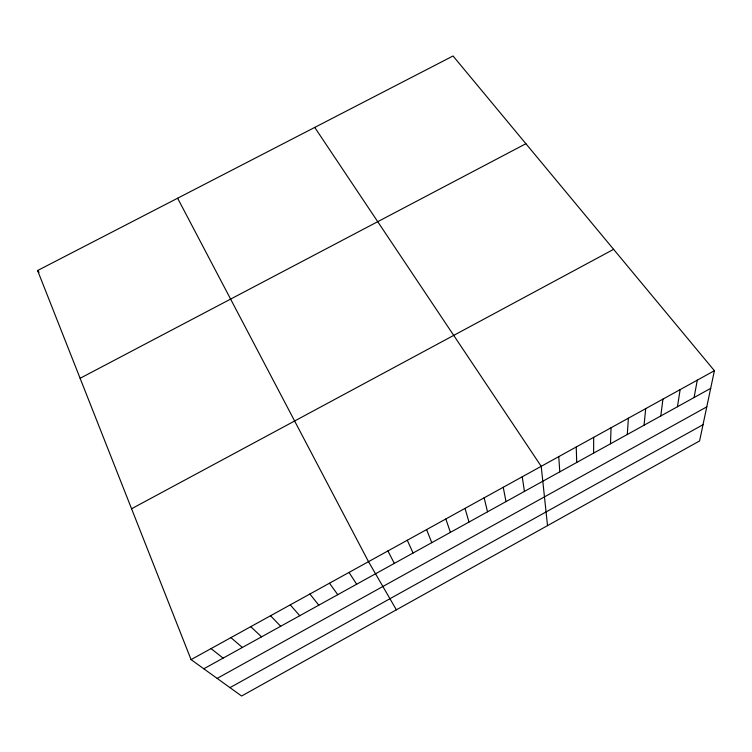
<?xml version="1.0" encoding="UTF-8"?>
<svg xmlns="http://www.w3.org/2000/svg" width="752" height="752" viewBox="0 0 752 752"><rect width="100%" height="100%" fill="white"/><g stroke="black" fill="none" stroke-linecap="round" stroke-linejoin="round"><path stroke-width="1.13" d="M593.629 453.118L593.666 437.363M610.483 443.793L611.056 427.766M627.29 434.487L628.399 418.187M644.06 425.209L645.686 408.646M660.782 415.959L662.935 399.124M677.458 406.738L680.137 389.621M694.087 397.526L697.292 380.155M714.4 370.708L699.595 440.926L241.608 696.014L191.074 659.617L37.6 270.532L453.042 55.986L714.4 370.708L191.074 659.617M217.159 678.398L706.777 406.86M229.98 687.638L703.017 424.701M203.82 668.791L710.678 388.352M131.562 508.756L613.613 249.344M80.107 378.294L525.892 143.717M211.03 648.6L223.118 658.113M230.92 637.621L242.37 647.463M250.754 626.67L261.555 636.85M270.532 615.756L280.693 626.266M290.244 604.871L299.766 615.709M37.6 270.532L39.057 272.309M309.899 594.024L318.792 605.181M329.489 583.204L337.761 594.691M314.731 127.417L541.214 466.325L547.522 525.629M349.031 572.422L356.664 584.229M396.37 609.816L368.508 561.669L177.622 198.218M387.929 550.943L394.33 563.389M407.283 540.256L413.074 553.021M426.591 529.596L431.77 542.671M445.833 518.974L450.401 532.36M465.027 508.38L468.994 522.076M484.156 497.824L487.522 511.821M503.229 487.287L506.002 501.603M522.245 476.787L524.426 491.404M558.745 456.643L559.789 471.842M576.229 446.989L576.728 462.461"/></g></svg>
